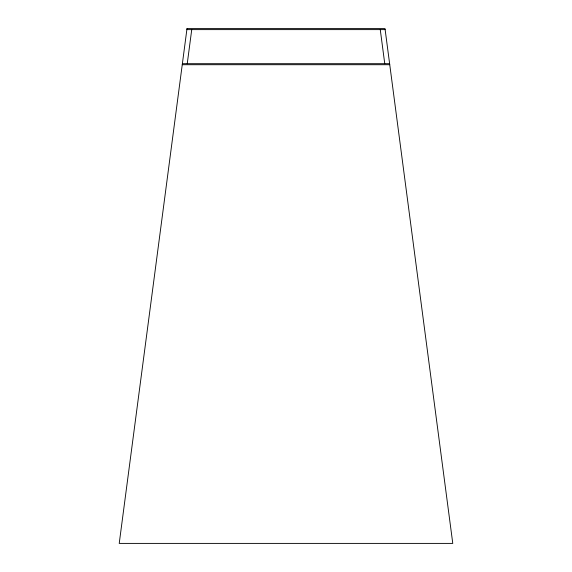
<?xml version="1.0" encoding="UTF-8"?>
<svg xmlns="http://www.w3.org/2000/svg" width="572" height="572" viewBox="0 0 572 572"><rect width="100%" height="100%" fill="white"/><g stroke="black" fill="none" stroke-linecap="round" stroke-linejoin="round"><path stroke-width="0.86" d="M187.244 63.692L191.734 29.622M186.865 29.622L385.135 29.622M182.382 63.692L389.618 63.692M182.246 64.715L389.754 64.715M380.266 29.622L384.756 63.692M187.001 28.6L119.226 543.4L452.774 543.4L384.999 28.6L187.001 28.6"/></g></svg>
